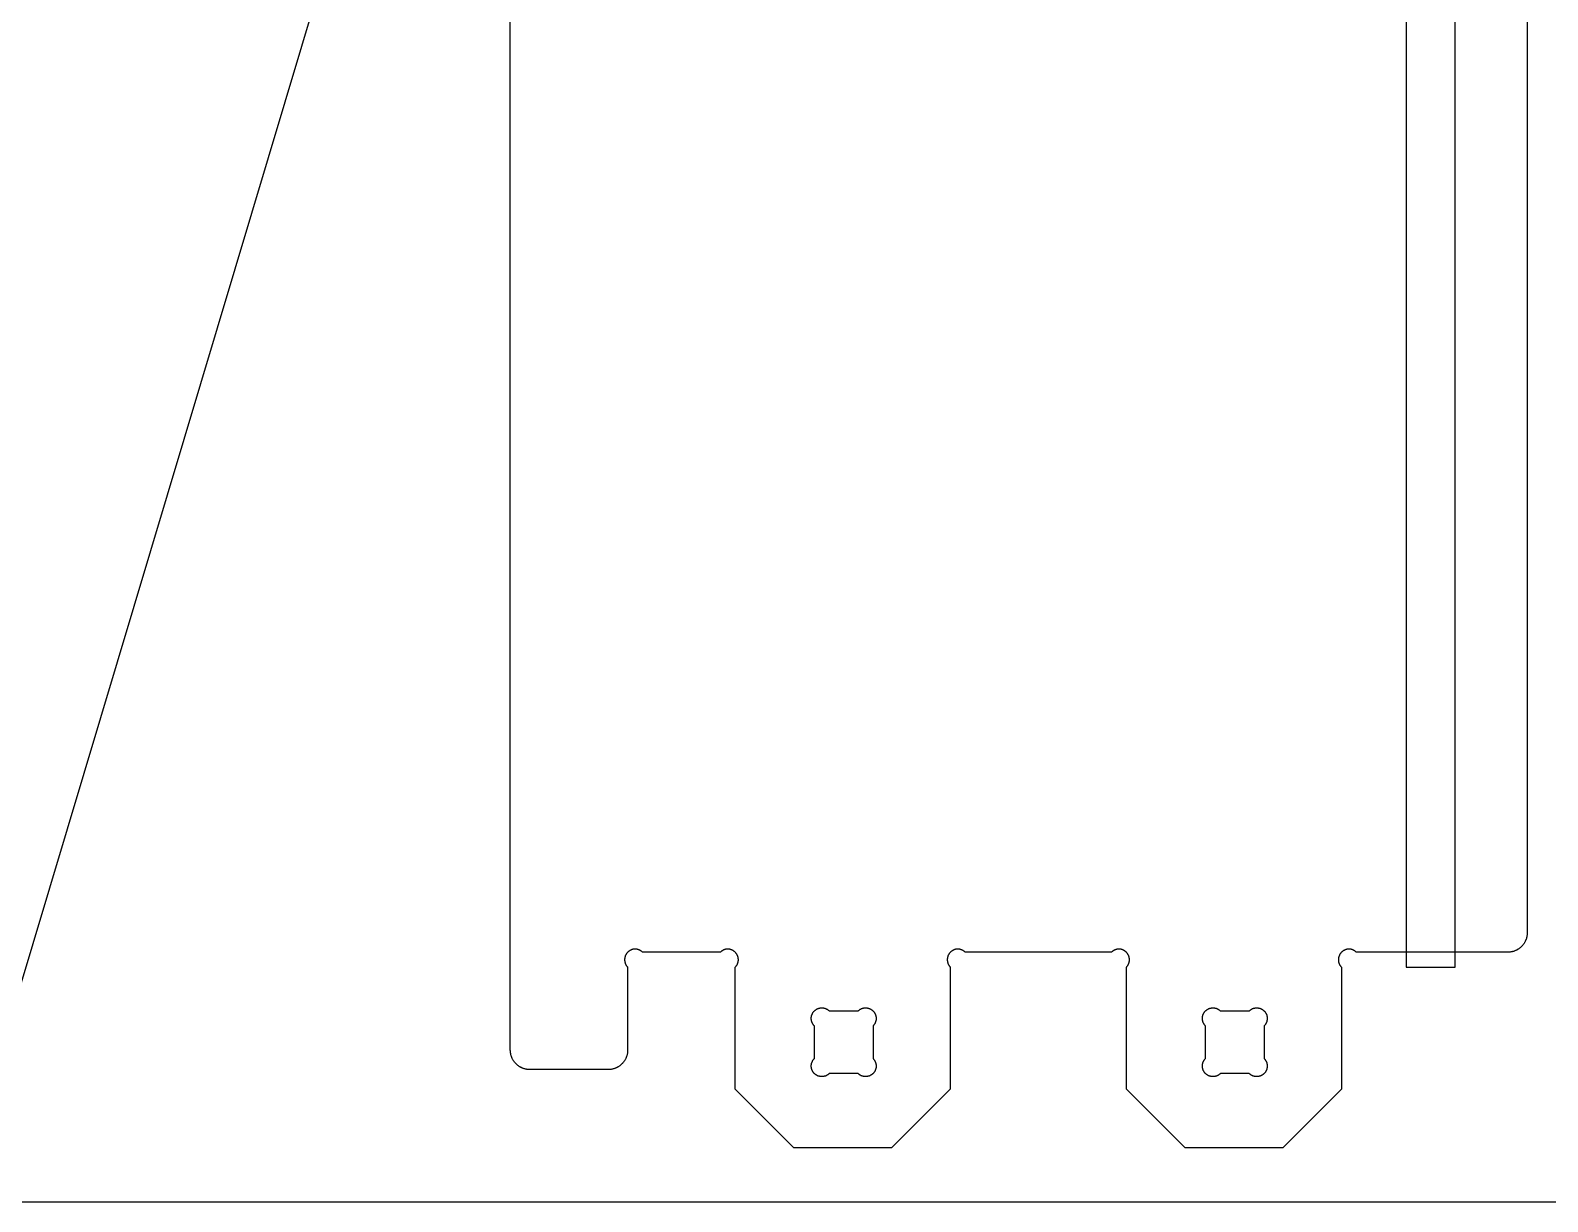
# Model space of a CAD drawing. Header units: inches. Extents: x -71.1 to 24.9, y -42.3 to 5.7.
# Drawn here: x -10.4 to 8.99, y -42.25 to -27.28 of the extents above; entities that cross this region are included whole.
import ezdxf

# ---------------------------------------------------------------- set-up
doc = ezdxf.new("R2010")
doc.units = ezdxf.units.IN
doc.header["$LTSCALE"] = 0.03937
doc.header["$MEASUREMENT"] = 0
for name, color, linetype, true_color in [('Default', 7, 'Continuous', 0x000000), ('pocket', 7, 'Continuous', 0x000000), ('profile - inside', 7, 'Continuous', 0x000000), ('profile - outside', 7, 'Continuous', 0x000000)]:
    doc.layers.add(name, color=color, linetype=linetype, true_color=true_color)

msp = doc.modelspace()

# ---------------------------------------------------------------- linework, layer by layer
at = {"layer": 'Default'}
msp.add_lwpolyline([(24.927, -42.253), (24.927, 5.747), (-71.073, 5.747), (-71.073, -42.253), (24.927, -42.253)], dxfattribs=at)
at = {"layer": 'pocket'}
for points in [[(7.184, -14.876), (7.184, -39.254)], [(7.809, -39.254), (7.809, -14.876)], [(7.184, -39.254), (7.809, -39.254)]]:
    msp.add_lwpolyline(points, dxfattribs=at)
at = {"layer": 'profile - inside'}
for points in [[(-0.382, -40.006), (-0.385, -40.004), (-0.387, -40.001), (-0.389, -39.998), (-0.392, -39.996), (-0.394, -39.993), (-0.396, -39.99), (-0.398, -39.987), (-0.4, -39.985), (-0.402, -39.982), (-0.403, -39.979), (-0.405, -39.976), (-0.407, -39.973), (-0.408, -39.97), (-0.41, -39.967), (-0.411, -39.964), (-0.412, -39.96), (-0.413, -39.957), (-0.415, -39.954), (-0.416, -39.951), (-0.417, -39.948), (-0.417, -39.945), (-0.418, -39.942), (-0.419, -39.938), (-0.419, -39.935), (-0.42, -39.932), (-0.42, -39.929), (-0.421, -39.926), (-0.421, -39.923), (-0.421, -39.92), (-0.422, -39.917), (-0.422, -39.914), (-0.422, -39.911), (-0.422, -39.908), (-0.422, -39.905), (-0.421, -39.902), (-0.421, -39.899), (-0.421, -39.896), (-0.42, -39.892), (-0.42, -39.889), (-0.419, -39.886), (-0.419, -39.883), (-0.418, -39.88), (-0.417, -39.877), (-0.417, -39.874), (-0.416, -39.87), (-0.415, -39.867), (-0.413, -39.864), (-0.412, -39.861), (-0.411, -39.858), (-0.41, -39.855), (-0.408, -39.852), (-0.407, -39.849), (-0.405, -39.846), (-0.403, -39.843), (-0.402, -39.84), (-0.4, -39.837), (-0.398, -39.834), (-0.396, -39.831), (-0.394, -39.828), (-0.392, -39.826), (-0.389, -39.823), (-0.387, -39.82), (-0.385, -39.818), (-0.382, -39.815), (-0.38, -39.813), (-0.377, -39.81), (-0.375, -39.808), (-0.372, -39.806), (-0.369, -39.804), (-0.366, -39.802), (-0.363, -39.8), (-0.361, -39.798), (-0.358, -39.796), (-0.355, -39.794), (-0.352, -39.792), (-0.349, -39.791), (-0.346, -39.789), (-0.343, -39.788), (-0.34, -39.786), (-0.336, -39.785), (-0.333, -39.784), (-0.33, -39.783), (-0.327, -39.782), (-0.324, -39.781), (-0.321, -39.78), (-0.318, -39.779), (-0.314, -39.779), (-0.311, -39.778), (-0.308, -39.777), (-0.305, -39.777), (-0.302, -39.777), (-0.299, -39.776), (-0.296, -39.776), (-0.293, -39.776), (-0.29, -39.776), (-0.287, -39.776), (-0.284, -39.776), (-0.281, -39.776), (-0.278, -39.776), (-0.275, -39.776), (-0.272, -39.777), (-0.268, -39.777), (-0.265, -39.777), (-0.262, -39.778), (-0.259, -39.779), (-0.256, -39.779), (-0.253, -39.78), (-0.25, -39.781), (-0.246, -39.782), (-0.243, -39.783), (-0.24, -39.784), (-0.237, -39.785), (-0.234, -39.786), (-0.231, -39.788), (-0.228, -39.789), (-0.225, -39.791), (-0.222, -39.792), (-0.219, -39.794), (-0.216, -39.796), (-0.213, -39.798), (-0.21, -39.8), (-0.207, -39.802), (-0.204, -39.804), (-0.202, -39.806), (-0.199, -39.808), (-0.196, -39.81), (-0.194, -39.813), (-0.191, -39.815), (0.177, -39.815), (0.179, -39.813), (0.182, -39.81), (0.185, -39.808), (0.187, -39.806), (0.19, -39.804), (0.193, -39.802), (0.196, -39.8), (0.198, -39.798), (0.201, -39.796), (0.204, -39.794), (0.207, -39.792), (0.21, -39.791), (0.213, -39.789), (0.216, -39.788), (0.22, -39.786), (0.223, -39.785), (0.226, -39.784), (0.229, -39.783), (0.232, -39.782), (0.235, -39.781), (0.238, -39.78), (0.241, -39.779), (0.245, -39.779), (0.248, -39.778), (0.251, -39.777), (0.254, -39.777), (0.257, -39.777), (0.26, -39.776), (0.263, -39.776), (0.266, -39.776), (0.269, -39.776), (0.272, -39.776), (0.275, -39.776), (0.278, -39.776), (0.281, -39.776), (0.284, -39.776), (0.288, -39.777), (0.291, -39.777), (0.294, -39.777), (0.297, -39.778), (0.3, -39.779), (0.303, -39.779), (0.306, -39.78), (0.309, -39.781), (0.313, -39.782), (0.316, -39.783), (0.319, -39.784), (0.322, -39.785), (0.325, -39.786), (0.328, -39.788), (0.331, -39.789), (0.334, -39.791), (0.337, -39.792), (0.34, -39.794), (0.343, -39.796), (0.346, -39.798), (0.349, -39.8), (0.352, -39.802), (0.355, -39.804), (0.357, -39.806), (0.36, -39.808), (0.363, -39.81), (0.365, -39.813), (0.368, -39.815), (0.37, -39.818), (0.373, -39.82), (0.375, -39.823), (0.377, -39.826), (0.379, -39.828), (0.381, -39.831), (0.383, -39.834), (0.385, -39.837), (0.387, -39.84), (0.389, -39.843), (0.391, -39.846), (0.392, -39.849), (0.394, -39.852), (0.395, -39.855), (0.397, -39.858), (0.398, -39.861), (0.399, -39.864), (0.4, -39.867), (0.401, -39.87), (0.402, -39.874), (0.403, -39.877), (0.404, -39.88), (0.404, -39.883), (0.405, -39.886), (0.406, -39.889), (0.406, -39.892), (0.406, -39.896), (0.407, -39.899), (0.407, -39.902), (0.407, -39.905), (0.407, -39.908), (0.407, -39.911), (0.407, -39.914), (0.407, -39.917), (0.407, -39.92), (0.407, -39.923), (0.406, -39.926), (0.406, -39.929), (0.406, -39.932), (0.405, -39.935), (0.404, -39.938), (0.404, -39.942), (0.403, -39.945), (0.402, -39.948), (0.401, -39.951), (0.4, -39.954), (0.399, -39.957), (0.398, -39.96), (0.397, -39.964), (0.395, -39.967), (0.394, -39.97), (0.392, -39.973), (0.391, -39.976), (0.389, -39.979), (0.387, -39.982), (0.385, -39.985), (0.383, -39.987), (0.381, -39.99), (0.379, -39.993), (0.377, -39.996), (0.375, -39.998), (0.373, -40.001), (0.37, -40.004), (0.368, -40.006), (0.368, -40.424), (0.37, -40.427), (0.373, -40.429), (0.375, -40.432), (0.377, -40.435), (0.379, -40.437), (0.381, -40.44), (0.383, -40.443), (0.385, -40.446), (0.387, -40.449), (0.389, -40.452), (0.391, -40.455), (0.392, -40.458), (0.394, -40.461), (0.395, -40.464), (0.397, -40.467), (0.398, -40.47), (0.399, -40.473), (0.4, -40.476), (0.401, -40.48), (0.402, -40.483), (0.403, -40.486), (0.404, -40.489), (0.404, -40.492), (0.405, -40.495), (0.406, -40.498), (0.406, -40.501), (0.406, -40.505), (0.407, -40.508), (0.407, -40.511), (0.407, -40.514), (0.407, -40.517), (0.407, -40.52), (0.407, -40.523), (0.407, -40.526), (0.407, -40.529), (0.407, -40.532), (0.406, -40.535), (0.406, -40.538), (0.406, -40.541), (0.405, -40.544), (0.404, -40.548), (0.404, -40.551), (0.403, -40.554), (0.402, -40.557), (0.401, -40.56), (0.4, -40.563), (0.399, -40.566), (0.398, -40.569), (0.397, -40.573), (0.395, -40.576), (0.394, -40.579), (0.392, -40.582), (0.391, -40.585), (0.389, -40.588), (0.387, -40.591), (0.385, -40.594), (0.383, -40.597), (0.381, -40.599), (0.379, -40.602), (0.377, -40.605), (0.375, -40.608), (0.373, -40.61), (0.37, -40.613), (0.368, -40.615), (0.365, -40.618), (0.363, -40.62), (0.36, -40.622), (0.357, -40.625), (0.355, -40.627), (0.352, -40.629), (0.349, -40.631), (0.346, -40.633), (0.343, -40.635), (0.34, -40.636), (0.337, -40.638), (0.334, -40.64), (0.331, -40.641), (0.328, -40.643), (0.325, -40.644), (0.322, -40.645), (0.319, -40.647), (0.316, -40.648), (0.313, -40.649), (0.309, -40.65), (0.306, -40.65), (0.303, -40.651), (0.3, -40.652), (0.297, -40.653), (0.294, -40.653), (0.291, -40.654), (0.288, -40.654), (0.284, -40.654), (0.281, -40.654), (0.278, -40.655), (0.275, -40.655), (0.272, -40.655), (0.269, -40.655), (0.266, -40.655), (0.263, -40.654), (0.26, -40.654), (0.257, -40.654), (0.254, -40.654), (0.251, -40.653), (0.248, -40.653), (0.245, -40.652), (0.241, -40.651), (0.238, -40.65), (0.235, -40.65), (0.232, -40.649), (0.229, -40.648), (0.226, -40.647), (0.223, -40.645), (0.22, -40.644), (0.216, -40.643), (0.213, -40.641), (0.21, -40.64), (0.207, -40.638), (0.204, -40.636), (0.201, -40.635), (0.198, -40.633), (0.196, -40.631), (0.193, -40.629), (0.19, -40.627), (0.187, -40.625), (0.185, -40.622), (0.182, -40.62), (0.179, -40.618), (0.177, -40.615), (-0.191, -40.615), (-0.194, -40.618), (-0.196, -40.62), (-0.199, -40.622), (-0.202, -40.625), (-0.204, -40.627), (-0.207, -40.629), (-0.21, -40.631), (-0.213, -40.633), (-0.216, -40.635), (-0.219, -40.636), (-0.222, -40.638), (-0.225, -40.64), (-0.228, -40.641), (-0.231, -40.643), (-0.234, -40.644), (-0.237, -40.645), (-0.24, -40.647), (-0.243, -40.648), (-0.246, -40.649), (-0.25, -40.65), (-0.253, -40.65), (-0.256, -40.651), (-0.259, -40.652), (-0.262, -40.653), (-0.265, -40.653), (-0.268, -40.654), (-0.272, -40.654), (-0.275, -40.654), (-0.278, -40.654), (-0.281, -40.655), (-0.284, -40.655), (-0.287, -40.655), (-0.29, -40.655), (-0.293, -40.655), (-0.296, -40.654), (-0.299, -40.654), (-0.302, -40.654), (-0.305, -40.654), (-0.308, -40.653), (-0.311, -40.653), (-0.314, -40.652), (-0.318, -40.651), (-0.321, -40.65), (-0.324, -40.65), (-0.327, -40.649), (-0.33, -40.648), (-0.333, -40.647), (-0.336, -40.645), (-0.34, -40.644), (-0.343, -40.643), (-0.346, -40.641), (-0.349, -40.64), (-0.352, -40.638), (-0.355, -40.636), (-0.358, -40.635), (-0.361, -40.633), (-0.363, -40.631), (-0.366, -40.629), (-0.369, -40.627), (-0.372, -40.625), (-0.375, -40.622), (-0.377, -40.62), (-0.38, -40.618), (-0.382, -40.615), (-0.385, -40.613), (-0.387, -40.61), (-0.389, -40.608), (-0.392, -40.605), (-0.394, -40.602), (-0.396, -40.599), (-0.398, -40.597), (-0.4, -40.594), (-0.402, -40.591), (-0.403, -40.588), (-0.405, -40.585), (-0.407, -40.582), (-0.408, -40.579), (-0.41, -40.576), (-0.411, -40.573), (-0.412, -40.569), (-0.413, -40.566), (-0.415, -40.563), (-0.416, -40.56), (-0.417, -40.557), (-0.417, -40.554), (-0.418, -40.551), (-0.419, -40.548), (-0.419, -40.544), (-0.42, -40.541), (-0.42, -40.538), (-0.421, -40.535), (-0.421, -40.532), (-0.421, -40.529), (-0.422, -40.526), (-0.422, -40.523), (-0.422, -40.52), (-0.422, -40.517), (-0.422, -40.514), (-0.421, -40.511), (-0.421, -40.508), (-0.421, -40.505), (-0.42, -40.501), (-0.42, -40.498), (-0.419, -40.495), (-0.419, -40.492), (-0.418, -40.489), (-0.417, -40.486), (-0.417, -40.483), (-0.416, -40.48), (-0.415, -40.476), (-0.413, -40.473), (-0.412, -40.47), (-0.411, -40.467), (-0.41, -40.464), (-0.408, -40.461), (-0.407, -40.458), (-0.405, -40.455), (-0.403, -40.452), (-0.402, -40.449), (-0.4, -40.446), (-0.398, -40.443), (-0.396, -40.44), (-0.394, -40.437), (-0.392, -40.435), (-0.389, -40.432), (-0.387, -40.429), (-0.385, -40.427), (-0.382, -40.424), (-0.382, -40.006)], [(4.618, -40.006), (4.615, -40.004), (4.613, -40.001), (4.611, -39.998), (4.608, -39.996), (4.606, -39.993), (4.604, -39.99), (4.602, -39.987), (4.6, -39.985), (4.598, -39.982), (4.597, -39.979), (4.595, -39.976), (4.593, -39.973), (4.592, -39.97), (4.59, -39.967), (4.589, -39.964), (4.588, -39.96), (4.587, -39.957), (4.585, -39.954), (4.584, -39.951), (4.583, -39.948), (4.583, -39.945), (4.582, -39.942), (4.581, -39.938), (4.581, -39.935), (4.58, -39.932), (4.58, -39.929), (4.579, -39.926), (4.579, -39.923), (4.579, -39.92), (4.578, -39.917), (4.578, -39.914), (4.578, -39.911), (4.578, -39.908), (4.578, -39.905), (4.579, -39.902), (4.579, -39.899), (4.579, -39.896), (4.58, -39.892), (4.58, -39.889), (4.581, -39.886), (4.581, -39.883), (4.582, -39.88), (4.583, -39.877), (4.583, -39.874), (4.584, -39.87), (4.585, -39.867), (4.587, -39.864), (4.588, -39.861), (4.589, -39.858), (4.59, -39.855), (4.592, -39.852), (4.593, -39.849), (4.595, -39.846), (4.597, -39.843), (4.598, -39.84), (4.6, -39.837), (4.602, -39.834), (4.604, -39.831), (4.606, -39.828), (4.608, -39.826), (4.611, -39.823), (4.613, -39.82), (4.615, -39.818), (4.618, -39.815), (4.62, -39.813), (4.623, -39.81), (4.625, -39.808), (4.628, -39.806), (4.631, -39.804), (4.634, -39.802), (4.637, -39.8), (4.639, -39.798), (4.642, -39.796), (4.645, -39.794), (4.648, -39.792), (4.651, -39.791), (4.654, -39.789), (4.657, -39.788), (4.66, -39.786), (4.664, -39.785), (4.667, -39.784), (4.67, -39.783), (4.673, -39.782), (4.676, -39.781), (4.679, -39.78), (4.682, -39.779), (4.686, -39.779), (4.689, -39.778), (4.692, -39.777), (4.695, -39.777), (4.698, -39.777), (4.701, -39.776), (4.704, -39.776), (4.707, -39.776), (4.71, -39.776), (4.713, -39.776), (4.716, -39.776), (4.719, -39.776), (4.722, -39.776), (4.725, -39.776), (4.728, -39.777), (4.732, -39.777), (4.735, -39.777), (4.738, -39.778), (4.741, -39.779), (4.744, -39.779), (4.747, -39.78), (4.75, -39.781), (4.754, -39.782), (4.757, -39.783), (4.76, -39.784), (4.763, -39.785), (4.766, -39.786), (4.769, -39.788), (4.772, -39.789), (4.775, -39.791), (4.778, -39.792), (4.781, -39.794), (4.784, -39.796), (4.787, -39.798), (4.79, -39.8), (4.793, -39.802), (4.796, -39.804), (4.798, -39.806), (4.801, -39.808), (4.804, -39.81), (4.806, -39.813), (4.809, -39.815), (5.177, -39.815), (5.179, -39.813), (5.182, -39.81), (5.185, -39.808), (5.187, -39.806), (5.19, -39.804), (5.193, -39.802), (5.196, -39.8), (5.198, -39.798), (5.201, -39.796), (5.204, -39.794), (5.207, -39.792), (5.21, -39.791), (5.213, -39.789), (5.216, -39.788), (5.22, -39.786), (5.223, -39.785), (5.226, -39.784), (5.229, -39.783), (5.232, -39.782), (5.235, -39.781), (5.238, -39.78), (5.241, -39.779), (5.245, -39.779), (5.248, -39.778), (5.251, -39.777), (5.254, -39.777), (5.257, -39.777), (5.26, -39.776), (5.263, -39.776), (5.266, -39.776), (5.269, -39.776), (5.272, -39.776), (5.275, -39.776), (5.278, -39.776), (5.281, -39.776), (5.284, -39.776), (5.288, -39.777), (5.291, -39.777), (5.294, -39.777), (5.297, -39.778), (5.3, -39.779), (5.303, -39.779), (5.306, -39.78), (5.309, -39.781), (5.313, -39.782), (5.316, -39.783), (5.319, -39.784), (5.322, -39.785), (5.325, -39.786), (5.328, -39.788), (5.331, -39.789), (5.334, -39.791), (5.337, -39.792), (5.34, -39.794), (5.343, -39.796), (5.346, -39.798), (5.349, -39.8), (5.352, -39.802), (5.355, -39.804), (5.357, -39.806), (5.36, -39.808), (5.363, -39.81), (5.365, -39.813), (5.368, -39.815), (5.37, -39.818), (5.373, -39.82), (5.375, -39.823), (5.377, -39.826), (5.379, -39.828), (5.381, -39.831), (5.383, -39.834), (5.385, -39.837), (5.387, -39.84), (5.389, -39.843), (5.391, -39.846), (5.392, -39.849), (5.394, -39.852), (5.395, -39.855), (5.397, -39.858), (5.398, -39.861), (5.399, -39.864), (5.4, -39.867), (5.401, -39.87), (5.402, -39.874), (5.403, -39.877), (5.404, -39.88), (5.404, -39.883), (5.405, -39.886), (5.406, -39.889), (5.406, -39.892), (5.406, -39.896), (5.407, -39.899), (5.407, -39.902), (5.407, -39.905), (5.407, -39.908), (5.407, -39.911), (5.407, -39.914), (5.407, -39.917), (5.407, -39.92), (5.407, -39.923), (5.406, -39.926), (5.406, -39.929), (5.406, -39.932), (5.405, -39.935), (5.404, -39.938), (5.404, -39.942), (5.403, -39.945), (5.402, -39.948), (5.401, -39.951), (5.4, -39.954), (5.399, -39.957), (5.398, -39.96), (5.397, -39.964), (5.395, -39.967), (5.394, -39.97), (5.392, -39.973), (5.391, -39.976), (5.389, -39.979), (5.387, -39.982), (5.385, -39.985), (5.383, -39.987), (5.381, -39.99), (5.379, -39.993), (5.377, -39.996), (5.375, -39.998), (5.373, -40.001), (5.37, -40.004), (5.368, -40.006), (5.368, -40.424), (5.37, -40.427), (5.373, -40.429), (5.375, -40.432), (5.377, -40.435), (5.379, -40.437), (5.381, -40.44), (5.383, -40.443), (5.385, -40.446), (5.387, -40.449), (5.389, -40.452), (5.391, -40.455), (5.392, -40.458), (5.394, -40.461), (5.395, -40.464), (5.397, -40.467), (5.398, -40.47), (5.399, -40.473), (5.4, -40.476), (5.401, -40.48), (5.402, -40.483), (5.403, -40.486), (5.404, -40.489), (5.404, -40.492), (5.405, -40.495), (5.406, -40.498), (5.406, -40.501), (5.406, -40.505), (5.407, -40.508), (5.407, -40.511), (5.407, -40.514), (5.407, -40.517), (5.407, -40.52), (5.407, -40.523), (5.407, -40.526), (5.407, -40.529), (5.407, -40.532), (5.406, -40.535), (5.406, -40.538), (5.406, -40.541), (5.405, -40.544), (5.404, -40.548), (5.404, -40.551), (5.403, -40.554), (5.402, -40.557), (5.401, -40.56), (5.4, -40.563), (5.399, -40.566), (5.398, -40.569), (5.397, -40.573), (5.395, -40.576), (5.394, -40.579), (5.392, -40.582), (5.391, -40.585), (5.389, -40.588), (5.387, -40.591), (5.385, -40.594), (5.383, -40.597), (5.381, -40.599), (5.379, -40.602), (5.377, -40.605), (5.375, -40.608), (5.373, -40.61), (5.37, -40.613), (5.368, -40.615), (5.365, -40.618), (5.363, -40.62), (5.36, -40.622), (5.357, -40.625), (5.355, -40.627), (5.352, -40.629), (5.349, -40.631), (5.346, -40.633), (5.343, -40.635), (5.34, -40.636), (5.337, -40.638), (5.334, -40.64), (5.331, -40.641), (5.328, -40.643), (5.325, -40.644), (5.322, -40.645), (5.319, -40.647), (5.316, -40.648), (5.313, -40.649), (5.309, -40.65), (5.306, -40.65), (5.303, -40.651), (5.3, -40.652), (5.297, -40.653), (5.294, -40.653), (5.291, -40.654), (5.288, -40.654), (5.284, -40.654), (5.281, -40.654), (5.278, -40.655), (5.275, -40.655), (5.272, -40.655), (5.269, -40.655), (5.266, -40.655), (5.263, -40.654), (5.26, -40.654), (5.257, -40.654), (5.254, -40.654), (5.251, -40.653), (5.248, -40.653), (5.245, -40.652), (5.241, -40.651), (5.238, -40.65), (5.235, -40.65), (5.232, -40.649), (5.229, -40.648), (5.226, -40.647), (5.223, -40.645), (5.22, -40.644), (5.216, -40.643), (5.213, -40.641), (5.21, -40.64), (5.207, -40.638), (5.204, -40.636), (5.201, -40.635), (5.198, -40.633), (5.196, -40.631), (5.193, -40.629), (5.19, -40.627), (5.187, -40.625), (5.185, -40.622), (5.182, -40.62), (5.179, -40.618), (5.177, -40.615), (4.809, -40.615), (4.806, -40.618), (4.804, -40.62), (4.801, -40.622), (4.798, -40.625), (4.796, -40.627), (4.793, -40.629), (4.79, -40.631), (4.787, -40.633), (4.784, -40.635), (4.781, -40.636), (4.778, -40.638), (4.775, -40.64), (4.772, -40.641), (4.769, -40.643), (4.766, -40.644), (4.763, -40.645), (4.76, -40.647), (4.757, -40.648), (4.754, -40.649), (4.75, -40.65), (4.747, -40.65), (4.744, -40.651), (4.741, -40.652), (4.738, -40.653), (4.735, -40.653), (4.732, -40.654), (4.728, -40.654), (4.725, -40.654), (4.722, -40.654), (4.719, -40.655), (4.716, -40.655), (4.713, -40.655), (4.71, -40.655), (4.707, -40.655), (4.704, -40.654), (4.701, -40.654), (4.698, -40.654), (4.695, -40.654), (4.692, -40.653), (4.689, -40.653), (4.686, -40.652), (4.682, -40.651), (4.679, -40.65), (4.676, -40.65), (4.673, -40.649), (4.67, -40.648), (4.667, -40.647), (4.664, -40.645), (4.66, -40.644), (4.657, -40.643), (4.654, -40.641), (4.651, -40.64), (4.648, -40.638), (4.645, -40.636), (4.642, -40.635), (4.639, -40.633), (4.637, -40.631), (4.634, -40.629), (4.631, -40.627), (4.628, -40.625), (4.625, -40.622), (4.623, -40.62), (4.62, -40.618), (4.618, -40.615), (4.615, -40.613), (4.613, -40.61), (4.611, -40.608), (4.608, -40.605), (4.606, -40.602), (4.604, -40.599), (4.602, -40.597), (4.6, -40.594), (4.598, -40.591), (4.597, -40.588), (4.595, -40.585), (4.593, -40.582), (4.592, -40.579), (4.59, -40.576), (4.589, -40.573), (4.588, -40.569), (4.587, -40.566), (4.585, -40.563), (4.584, -40.56), (4.583, -40.557), (4.583, -40.554), (4.582, -40.551), (4.581, -40.548), (4.581, -40.544), (4.58, -40.541), (4.58, -40.538), (4.579, -40.535), (4.579, -40.532), (4.579, -40.529), (4.578, -40.526), (4.578, -40.523), (4.578, -40.52), (4.578, -40.517), (4.578, -40.514), (4.579, -40.511), (4.579, -40.508), (4.579, -40.505), (4.58, -40.501), (4.58, -40.498), (4.581, -40.495), (4.581, -40.492), (4.582, -40.489), (4.583, -40.486), (4.583, -40.483), (4.584, -40.48), (4.585, -40.476), (4.587, -40.473), (4.588, -40.47), (4.589, -40.467), (4.59, -40.464), (4.592, -40.461), (4.593, -40.458), (4.595, -40.455), (4.597, -40.452), (4.598, -40.449), (4.6, -40.446), (4.602, -40.443), (4.604, -40.44), (4.606, -40.437), (4.608, -40.435), (4.611, -40.432), (4.613, -40.429), (4.615, -40.427), (4.618, -40.424), (4.618, -40.006)]]:
    msp.add_lwpolyline(points, dxfattribs=at)
at = {"layer": 'profile - outside'}
for points in [[(7.788, -39.065), (6.547, -39.065), (6.545, -39.063), (6.542, -39.06), (6.54, -39.058), (6.537, -39.056), (6.534, -39.054), (6.531, -39.052), (6.529, -39.05), (6.526, -39.048), (6.523, -39.046), (6.52, -39.044), (6.517, -39.042), (6.514, -39.041), (6.511, -39.039), (6.508, -39.038), (6.505, -39.036), (6.501, -39.035), (6.498, -39.034), (6.495, -39.033), (6.492, -39.032), (6.489, -39.031), (6.486, -39.03), (6.483, -39.029), (6.479, -39.028), (6.476, -39.028), (6.473, -39.027), (6.47, -39.027), (6.467, -39.026), (6.464, -39.026), (6.461, -39.026), (6.458, -39.026), (6.455, -39.026), (6.452, -39.026), (6.449, -39.026), (6.446, -39.026), (6.443, -39.026), (6.44, -39.026), (6.437, -39.026), (6.433, -39.027), (6.43, -39.027), (6.427, -39.028), (6.424, -39.028), (6.421, -39.029), (6.418, -39.03), (6.415, -39.031), (6.411, -39.032), (6.408, -39.033), (6.405, -39.034), (6.402, -39.035), (6.399, -39.036), (6.396, -39.038), (6.393, -39.039), (6.39, -39.041), (6.387, -39.042), (6.384, -39.044), (6.381, -39.046), (6.378, -39.048), (6.375, -39.05), (6.372, -39.052), (6.369, -39.054), (6.367, -39.056), (6.364, -39.058), (6.361, -39.06), (6.359, -39.063), (6.356, -39.065), (6.354, -39.068), (6.352, -39.07), (6.349, -39.073), (6.347, -39.076), (6.345, -39.078), (6.343, -39.081), (6.341, -39.084), (6.339, -39.087), (6.337, -39.09), (6.335, -39.093), (6.333, -39.096), (6.332, -39.099), (6.33, -39.102), (6.329, -39.105), (6.328, -39.108), (6.326, -39.111), (6.325, -39.114), (6.324, -39.117), (6.323, -39.12), (6.322, -39.123), (6.321, -39.127), (6.32, -39.13), (6.32, -39.133), (6.319, -39.136), (6.319, -39.139), (6.318, -39.142), (6.318, -39.145), (6.317, -39.148), (6.317, -39.152), (6.317, -39.155), (6.317, -39.158), (6.317, -39.161), (6.317, -39.164), (6.317, -39.167), (6.317, -39.17), (6.317, -39.173), (6.318, -39.176), (6.318, -39.179), (6.319, -39.182), (6.319, -39.185), (6.32, -39.188), (6.32, -39.191), (6.321, -39.195), (6.322, -39.198), (6.323, -39.201), (6.324, -39.204), (6.325, -39.207), (6.326, -39.21), (6.328, -39.213), (6.329, -39.217), (6.33, -39.22), (6.332, -39.223), (6.333, -39.226), (6.335, -39.229), (6.337, -39.232), (6.339, -39.234), (6.341, -39.237), (6.343, -39.24), (6.345, -39.243), (6.347, -39.246), (6.349, -39.248), (6.352, -39.251), (6.354, -39.254), (6.356, -39.256), (6.356, -40.815), (5.606, -41.565), (4.356, -41.565), (3.606, -40.815), (3.606, -39.256), (3.609, -39.254), (3.611, -39.251), (3.613, -39.248), (3.616, -39.246), (3.618, -39.243), (3.62, -39.24), (3.622, -39.237), (3.624, -39.234), (3.626, -39.232), (3.627, -39.229), (3.629, -39.226), (3.631, -39.223), (3.632, -39.22), (3.634, -39.217), (3.635, -39.213), (3.636, -39.21), (3.638, -39.207), (3.639, -39.204), (3.64, -39.201), (3.641, -39.198), (3.642, -39.195), (3.642, -39.191), (3.643, -39.188), (3.644, -39.185), (3.644, -39.182), (3.645, -39.179), (3.645, -39.176), (3.645, -39.173), (3.646, -39.17), (3.646, -39.167), (3.646, -39.164), (3.646, -39.161), (3.646, -39.158), (3.646, -39.155), (3.646, -39.152), (3.645, -39.148), (3.645, -39.145), (3.645, -39.142), (3.644, -39.139), (3.644, -39.136), (3.643, -39.133), (3.642, -39.13), (3.642, -39.127), (3.641, -39.123), (3.64, -39.12), (3.639, -39.117), (3.638, -39.114), (3.636, -39.111), (3.635, -39.108), (3.634, -39.105), (3.632, -39.102), (3.631, -39.099), (3.629, -39.096), (3.627, -39.093), (3.626, -39.09), (3.624, -39.087), (3.622, -39.084), (3.62, -39.081), (3.618, -39.078), (3.616, -39.076), (3.613, -39.073), (3.611, -39.07), (3.609, -39.068), (3.606, -39.065), (3.604, -39.063), (3.601, -39.06), (3.599, -39.058), (3.596, -39.056), (3.593, -39.054), (3.59, -39.052), (3.588, -39.05), (3.585, -39.048), (3.582, -39.046), (3.579, -39.044), (3.576, -39.042), (3.573, -39.041), (3.57, -39.039), (3.567, -39.038), (3.564, -39.036), (3.561, -39.035), (3.557, -39.034), (3.554, -39.033), (3.551, -39.032), (3.548, -39.031), (3.545, -39.03), (3.542, -39.029), (3.539, -39.028), (3.535, -39.028), (3.532, -39.027), (3.529, -39.027), (3.526, -39.026), (3.523, -39.026), (3.52, -39.026), (3.517, -39.026), (3.514, -39.026), (3.511, -39.026), (3.508, -39.026), (3.505, -39.026), (3.502, -39.026), (3.499, -39.026), (3.496, -39.026), (3.493, -39.027), (3.489, -39.027), (3.486, -39.028), (3.483, -39.028), (3.48, -39.029), (3.477, -39.03), (3.474, -39.031), (3.471, -39.032), (3.467, -39.033), (3.464, -39.034), (3.461, -39.035), (3.458, -39.036), (3.455, -39.038), (3.452, -39.039), (3.449, -39.041), (3.446, -39.042), (3.443, -39.044), (3.44, -39.046), (3.437, -39.048), (3.434, -39.05), (3.431, -39.052), (3.429, -39.054), (3.426, -39.056), (3.423, -39.058), (3.42, -39.06), (3.418, -39.063), (3.415, -39.065), (3.231, -39.065), (1.547, -39.065), (1.545, -39.063), (1.542, -39.06), (1.54, -39.058), (1.537, -39.056), (1.534, -39.054), (1.531, -39.052), (1.529, -39.05), (1.526, -39.048), (1.523, -39.046), (1.52, -39.044), (1.517, -39.042), (1.514, -39.041), (1.511, -39.039), (1.508, -39.038), (1.505, -39.036), (1.501, -39.035), (1.498, -39.034), (1.495, -39.033), (1.492, -39.032), (1.489, -39.031), (1.486, -39.03), (1.483, -39.029), (1.479, -39.028), (1.476, -39.028), (1.473, -39.027), (1.47, -39.027), (1.467, -39.026), (1.464, -39.026), (1.461, -39.026), (1.458, -39.026), (1.455, -39.026), (1.452, -39.026), (1.449, -39.026), (1.446, -39.026), (1.443, -39.026), (1.44, -39.026), (1.437, -39.026), (1.433, -39.027), (1.43, -39.027), (1.427, -39.028), (1.424, -39.028), (1.421, -39.029), (1.418, -39.03), (1.415, -39.031), (1.411, -39.032), (1.408, -39.033), (1.405, -39.034), (1.402, -39.035), (1.399, -39.036), (1.396, -39.038), (1.393, -39.039), (1.39, -39.041), (1.387, -39.042), (1.384, -39.044), (1.381, -39.046), (1.378, -39.048), (1.375, -39.05), (1.372, -39.052), (1.369, -39.054), (1.367, -39.056), (1.364, -39.058), (1.361, -39.06), (1.359, -39.063), (1.356, -39.065), (1.354, -39.068), (1.352, -39.07), (1.349, -39.073), (1.347, -39.076), (1.345, -39.078), (1.343, -39.081), (1.341, -39.084), (1.339, -39.087), (1.337, -39.09), (1.335, -39.093), (1.333, -39.096), (1.332, -39.099), (1.33, -39.102), (1.329, -39.105), (1.328, -39.108), (1.326, -39.111), (1.325, -39.114), (1.324, -39.117), (1.323, -39.12), (1.322, -39.123), (1.321, -39.127), (1.32, -39.13), (1.32, -39.133), (1.319, -39.136), (1.319, -39.139), (1.318, -39.142), (1.318, -39.145), (1.317, -39.148), (1.317, -39.152), (1.317, -39.155), (1.317, -39.158), (1.317, -39.161), (1.317, -39.164), (1.317, -39.167), (1.317, -39.17), (1.317, -39.173), (1.318, -39.176), (1.318, -39.179), (1.319, -39.182), (1.319, -39.185), (1.32, -39.188), (1.32, -39.191), (1.321, -39.195), (1.322, -39.198), (1.323, -39.201), (1.324, -39.204), (1.325, -39.207), (1.326, -39.21), (1.328, -39.213), (1.329, -39.217), (1.33, -39.22), (1.332, -39.223), (1.333, -39.226), (1.335, -39.229), (1.337, -39.232), (1.339, -39.234), (1.341, -39.237), (1.343, -39.24), (1.345, -39.243), (1.347, -39.246), (1.349, -39.248), (1.352, -39.251), (1.354, -39.254), (1.356, -39.256), (1.356, -40.815), (0.606, -41.565), (-0.644, -41.565), (-1.394, -40.815), (-1.394, -39.256), (-1.391, -39.254), (-1.389, -39.251), (-1.387, -39.248), (-1.384, -39.246), (-1.382, -39.243), (-1.38, -39.24), (-1.378, -39.237), (-1.376, -39.234), (-1.374, -39.232), (-1.373, -39.229), (-1.371, -39.226), (-1.369, -39.223), (-1.368, -39.22), (-1.366, -39.217), (-1.365, -39.213), (-1.364, -39.21), (-1.362, -39.207), (-1.361, -39.204), (-1.36, -39.201), (-1.359, -39.198), (-1.358, -39.195), (-1.358, -39.191), (-1.357, -39.188), (-1.356, -39.185), (-1.356, -39.182), (-1.355, -39.179), (-1.355, -39.176), (-1.355, -39.173), (-1.354, -39.17), (-1.354, -39.167), (-1.354, -39.164), (-1.354, -39.161), (-1.354, -39.158), (-1.354, -39.155), (-1.354, -39.152), (-1.355, -39.148), (-1.355, -39.145), (-1.355, -39.142), (-1.356, -39.139), (-1.356, -39.136), (-1.357, -39.133), (-1.358, -39.13), (-1.358, -39.127), (-1.359, -39.123), (-1.36, -39.12), (-1.361, -39.117), (-1.362, -39.114), (-1.364, -39.111), (-1.365, -39.108), (-1.366, -39.105), (-1.368, -39.102), (-1.369, -39.099), (-1.371, -39.096), (-1.373, -39.093), (-1.374, -39.09), (-1.376, -39.087), (-1.378, -39.084), (-1.38, -39.081), (-1.382, -39.078), (-1.384, -39.076), (-1.387, -39.073), (-1.389, -39.07), (-1.391, -39.068), (-1.394, -39.065), (-1.396, -39.063), (-1.399, -39.06), (-1.401, -39.058), (-1.404, -39.056), (-1.407, -39.054), (-1.41, -39.052), (-1.412, -39.05), (-1.415, -39.048), (-1.418, -39.046), (-1.421, -39.044), (-1.424, -39.042), (-1.427, -39.041), (-1.43, -39.039), (-1.433, -39.038), (-1.436, -39.036), (-1.439, -39.035), (-1.443, -39.034), (-1.446, -39.033), (-1.449, -39.032), (-1.452, -39.031), (-1.455, -39.03), (-1.458, -39.029), (-1.461, -39.028), (-1.465, -39.028), (-1.468, -39.027), (-1.471, -39.027), (-1.474, -39.026), (-1.477, -39.026), (-1.48, -39.026), (-1.483, -39.026), (-1.486, -39.026), (-1.489, -39.026), (-1.492, -39.026), (-1.495, -39.026), (-1.498, -39.026), (-1.501, -39.026), (-1.504, -39.026), (-1.507, -39.027), (-1.511, -39.027), (-1.514, -39.028), (-1.517, -39.028), (-1.52, -39.029), (-1.523, -39.03), (-1.526, -39.031), (-1.529, -39.032), (-1.533, -39.033), (-1.536, -39.034), (-1.539, -39.035), (-1.542, -39.036), (-1.545, -39.038), (-1.548, -39.039), (-1.551, -39.041), (-1.554, -39.042), (-1.557, -39.044), (-1.56, -39.046), (-1.563, -39.048), (-1.566, -39.05), (-1.569, -39.052), (-1.571, -39.054), (-1.574, -39.056), (-1.577, -39.058), (-1.58, -39.06), (-1.582, -39.063), (-1.585, -39.065), (-2.578, -39.065), (-2.58, -39.063), (-2.583, -39.06), (-2.585, -39.058), (-2.588, -39.056), (-2.591, -39.054), (-2.594, -39.052), (-2.596, -39.05), (-2.599, -39.048), (-2.602, -39.046), (-2.605, -39.044), (-2.608, -39.042), (-2.611, -39.041), (-2.614, -39.039), (-2.617, -39.038), (-2.62, -39.036), (-2.624, -39.035), (-2.627, -39.034), (-2.63, -39.033), (-2.633, -39.032), (-2.636, -39.031), (-2.639, -39.03), (-2.642, -39.029), (-2.646, -39.028), (-2.649, -39.028), (-2.652, -39.027), (-2.655, -39.027), (-2.658, -39.026), (-2.661, -39.026), (-2.664, -39.026), (-2.667, -39.026), (-2.67, -39.026), (-2.673, -39.026), (-2.676, -39.026), (-2.679, -39.026), (-2.682, -39.026), (-2.685, -39.026), (-2.688, -39.026), (-2.692, -39.027), (-2.695, -39.027), (-2.698, -39.028), (-2.701, -39.028), (-2.704, -39.029), (-2.707, -39.03), (-2.71, -39.031), (-2.714, -39.032), (-2.717, -39.033), (-2.72, -39.034), (-2.723, -39.035), (-2.726, -39.036), (-2.729, -39.038), (-2.732, -39.039), (-2.735, -39.041), (-2.738, -39.042), (-2.741, -39.044), (-2.744, -39.046), (-2.747, -39.048), (-2.75, -39.05), (-2.753, -39.052), (-2.756, -39.054), (-2.758, -39.056), (-2.761, -39.058), (-2.764, -39.06), (-2.766, -39.063), (-2.769, -39.065), (-2.771, -39.068), (-2.773, -39.07), (-2.776, -39.073), (-2.778, -39.076), (-2.78, -39.078), (-2.782, -39.081), (-2.784, -39.084), (-2.786, -39.087), (-2.788, -39.09), (-2.79, -39.093), (-2.792, -39.096), (-2.793, -39.099), (-2.795, -39.102), (-2.796, -39.105), (-2.797, -39.108), (-2.799, -39.111), (-2.8, -39.114), (-2.801, -39.117), (-2.802, -39.12), (-2.803, -39.123), (-2.804, -39.127), (-2.805, -39.13), (-2.805, -39.133), (-2.806, -39.136), (-2.806, -39.139), (-2.807, -39.142), (-2.807, -39.145), (-2.808, -39.148), (-2.808, -39.152), (-2.808, -39.155), (-2.808, -39.158), (-2.808, -39.161), (-2.808, -39.164), (-2.808, -39.167), (-2.808, -39.17), (-2.808, -39.173), (-2.807, -39.176), (-2.807, -39.179), (-2.806, -39.182), (-2.806, -39.185), (-2.805, -39.188), (-2.805, -39.191), (-2.804, -39.195), (-2.803, -39.198), (-2.802, -39.201), (-2.801, -39.204), (-2.8, -39.207), (-2.799, -39.21), (-2.797, -39.213), (-2.796, -39.217), (-2.795, -39.22), (-2.793, -39.223), (-2.792, -39.226), (-2.79, -39.229), (-2.788, -39.232), (-2.786, -39.234), (-2.784, -39.237), (-2.782, -39.24), (-2.78, -39.243), (-2.778, -39.246), (-2.776, -39.248), (-2.773, -39.251), (-2.771, -39.254), (-2.769, -39.256), (-2.769, -40.315), (-2.769, -40.321), (-2.769, -40.326), (-2.769, -40.332), (-2.77, -40.338), (-2.77, -40.343), (-2.771, -40.349), (-2.772, -40.355), (-2.773, -40.361), (-2.774, -40.366), (-2.775, -40.372), (-2.777, -40.378), (-2.778, -40.384), (-2.78, -40.39), (-2.782, -40.396), (-2.784, -40.401), (-2.786, -40.407), (-2.789, -40.413), (-2.791, -40.419), (-2.794, -40.424), (-2.797, -40.43), (-2.8, -40.436), (-2.803, -40.441), (-2.806, -40.447), (-2.809, -40.452), (-2.813, -40.457), (-2.817, -40.463), (-2.821, -40.468), (-2.825, -40.473), (-2.829, -40.478), (-2.833, -40.483), (-2.837, -40.487), (-2.842, -40.492), (-2.847, -40.496), (-2.851, -40.501), (-2.856, -40.505), (-2.861, -40.509), (-2.866, -40.513), (-2.871, -40.517), (-2.877, -40.521), (-2.882, -40.524), (-2.887, -40.528), (-2.893, -40.531), (-2.898, -40.534), (-2.904, -40.537), (-2.909, -40.54), (-2.915, -40.543), (-2.921, -40.545), (-2.927, -40.548), (-2.932, -40.55), (-2.938, -40.552), (-2.944, -40.554), (-2.95, -40.556), (-2.956, -40.557), (-2.962, -40.559), (-2.967, -40.56), (-2.973, -40.561), (-2.979, -40.562), (-2.985, -40.563), (-2.99, -40.564), (-2.996, -40.564), (-3.002, -40.565), (-3.008, -40.565), (-3.013, -40.565), (-3.019, -40.565), (-4.019, -40.565), (-4.024, -40.565), (-4.03, -40.565), (-4.035, -40.565), (-4.041, -40.564), (-4.047, -40.564), (-4.053, -40.563), (-4.058, -40.562), (-4.064, -40.561), (-4.07, -40.56), (-4.076, -40.559), (-4.082, -40.557), (-4.087, -40.556), (-4.093, -40.554), (-4.099, -40.552), (-4.105, -40.55), (-4.111, -40.548), (-4.116, -40.545), (-4.122, -40.543), (-4.128, -40.54), (-4.133, -40.537), (-4.139, -40.534), (-4.145, -40.531), (-4.15, -40.528), (-4.155, -40.524), (-4.161, -40.521), (-4.166, -40.517), (-4.171, -40.513), (-4.176, -40.509), (-4.181, -40.505), (-4.186, -40.501), (-4.191, -40.496), (-4.195, -40.492), (-4.2, -40.487), (-4.204, -40.483), (-4.209, -40.478), (-4.213, -40.473), (-4.217, -40.468), (-4.221, -40.463), (-4.224, -40.457), (-4.228, -40.452), (-4.231, -40.447), (-4.235, -40.441), (-4.238, -40.436), (-4.241, -40.43), (-4.244, -40.424), (-4.246, -40.419), (-4.249, -40.413), (-4.251, -40.407), (-4.253, -40.401), (-4.255, -40.396), (-4.257, -40.39), (-4.259, -40.384), (-4.261, -40.378), (-4.262, -40.372), (-4.263, -40.366), (-4.264, -40.361), (-4.265, -40.355), (-4.266, -40.349), (-4.267, -40.343), (-4.268, -40.338), (-4.268, -40.332), (-4.268, -40.326), (-4.269, -40.321), (-4.269, -40.315), (-4.269, -39.065), (-4.269, -13.815)], [(8.731, -15.315), (8.731, -38.815), (8.731, -38.821), (8.731, -38.826), (8.731, -38.832), (8.73, -38.838), (8.73, -38.843), (8.729, -38.849), (8.728, -38.855), (8.727, -38.861), (8.726, -38.866), (8.725, -38.872), (8.723, -38.878), (8.722, -38.884), (8.72, -38.89), (8.718, -38.896), (8.716, -38.901), (8.714, -38.907), (8.711, -38.913), (8.709, -38.919), (8.706, -38.924), (8.703, -38.93), (8.7, -38.936), (8.697, -38.941), (8.694, -38.947), (8.691, -38.952), (8.687, -38.957), (8.683, -38.963), (8.679, -38.968), (8.675, -38.973), (8.671, -38.978), (8.667, -38.983), (8.663, -38.987), (8.658, -38.992), (8.653, -38.996), (8.649, -39.001), (8.644, -39.005), (8.639, -39.009), (8.634, -39.013), (8.629, -39.017), (8.623, -39.021), (8.618, -39.024), (8.613, -39.028), (8.607, -39.031), (8.602, -39.034), (8.596, -39.037), (8.591, -39.04), (8.585, -39.043), (8.579, -39.045), (8.573, -39.048), (8.568, -39.05), (8.562, -39.052), (8.556, -39.054), (8.55, -39.056), (8.544, -39.057), (8.538, -39.059), (8.533, -39.06), (8.527, -39.061), (8.521, -39.062), (8.515, -39.063), (8.51, -39.064), (8.504, -39.064), (8.498, -39.065), (8.492, -39.065), (8.487, -39.065), (8.481, -39.065), (7.788, -39.065)], [(-4.795, -20.33), (-11.018, -41.09)]]:
    msp.add_lwpolyline(points, dxfattribs=at)

doc.saveas('drawing.dxf')
